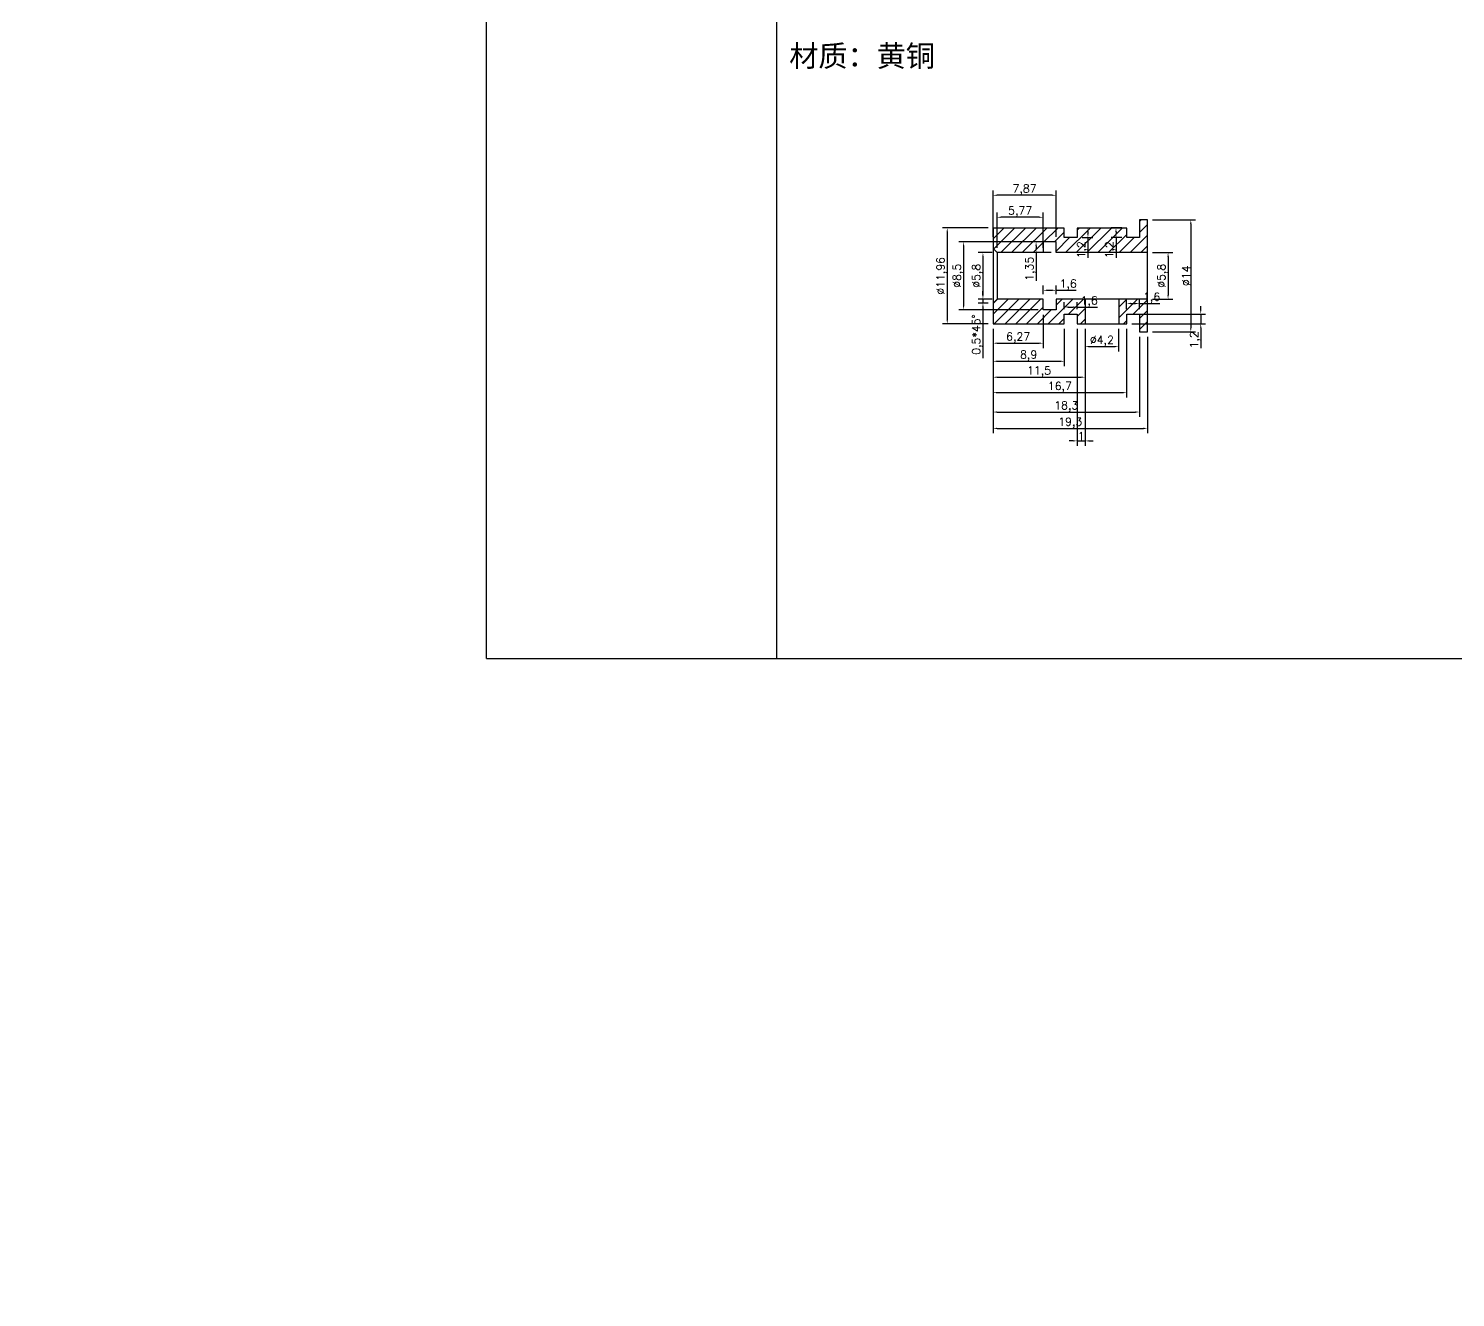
# Model space of a CAD drawing. Header units: millimetres. Extents: x 6817 to 10425, y -2870 to -164.
# Drawn here: x 10072.2 to 10250.6, y -1386.9 to -1228.3 of the extents above; entities that cross this region are included whole.
import ezdxf

# ---------------------------------------------------------------- set-up
doc = ezdxf.new("R2010")
doc.units = ezdxf.units.MM
doc.layers.add('图层2', color=108, linetype='Continuous')
doc.styles.get("Standard").update_dxf_attribs({"font": 'txt', "bigfont": 'gbcbig.shx'})
doc.dimstyles.new('ISO-25', dxfattribs={"dimtxt": 1, "dimasz": 0.5, "dimexe": 0.6, "dimexo": 0.625, "dimgap": 0.1, "dimtad": 1, "dimtxsty": 'Standard', "dimcen": 2.5, "dimadec": 0, "dimazin": 0, "dimtfac": 1, "dimtmove": 0, "dimatfit": 3, "dimfxl": 1, "dimarcsym": 0})

# ---------------------------------------------------------------- blocks, each defined once
blk = doc.blocks.new('*D515')
at = {"layer": 'Defpoints', "color": 0, "linetype": 'ByBlock', "transparency": 16777216}
for p in [(10193.3, -1256.31), (10191.54, -1262.11), (10193.3, -1262.11)]:
    blk.add_point(p, dxfattribs=at)
at = {"layer": '图层2', "color": 0, "linetype": 'ByBlock', "lineweight": -2, "transparency": 16777216}
for p, q in [((10192.68, -1256.31), (10190.94, -1256.31)), ((10191.54, -1256.81), (10191.54, -1261.61)), ((10192.68, -1262.11), (10190.94, -1262.11))]:
    blk.add_line(p, q, dxfattribs=at)
at = {"layer": '图层2', "color": 0, "linetype": 'ByBlock', "transparency": 16777216}
for points in [[(10191.45, -1256.81), (10191.62, -1256.81), (10191.54, -1256.31)], [(10191.45, -1261.61), (10191.62, -1261.61), (10191.54, -1262.11)]]:
    blk.add_solid(points, dxfattribs=at)
at = {"layer": '图层2', "color": 0, "linetype": 'ByBlock', "transparency": 16777216, "insert": (10190.85, -1259.21), "char_height": 1, "attachment_point": 5, "rotation": 90}
blk.add_mtext('%%C5,8', dxfattribs=at)
blk = doc.blocks.new('*D516')
at = {"layer": 'Defpoints', "color": 0, "linetype": 'ByBlock', "transparency": 16777216}
for p in [(10191.54, -1262.61), (10192.8, -1262.61), (10193.3, -1262.11)]:
    blk.add_point(p, dxfattribs=at)
at = {"layer": '图层2', "color": 0, "linetype": 'ByBlock', "lineweight": -2, "transparency": 16777216}
for p, q in [((10192.68, -1262.11), (10190.94, -1262.11)), ((10192.18, -1262.61), (10190.94, -1262.61)), ((10191.54, -1261.61), (10191.54, -1261.11)), ((10191.54, -1262.11), (10191.54, -1262.61)), ((10191.54, -1263.11), (10191.54, -1269.48))]:
    blk.add_line(p, q, dxfattribs=at)
at = {"layer": '图层2', "color": 0, "linetype": 'ByBlock', "transparency": 16777216}
for points in [[(10191.45, -1261.61), (10191.62, -1261.61), (10191.54, -1262.11)], [(10191.45, -1263.11), (10191.62, -1263.11), (10191.54, -1262.61)]]:
    blk.add_solid(points, dxfattribs=at)
at = {"layer": '图层2', "color": 0, "linetype": 'ByBlock', "transparency": 16777216, "insert": (10190.85, -1266.55), "char_height": 1, "attachment_point": 5, "rotation": 90}
blk.add_mtext('0,5*45%%D', dxfattribs=at)
blk = doc.blocks.new('*D517')
at = {"layer": 'Defpoints', "color": 0, "linetype": 'ByBlock', "transparency": 16777216}
for p in [(10192.8, -1253.23), (10187.08, -1265.19), (10192.8, -1265.19)]:
    blk.add_point(p, dxfattribs=at)
at = {"layer": '图层2', "color": 0, "linetype": 'ByBlock', "lineweight": -2, "transparency": 16777216}
for p, q in [((10192.18, -1253.23), (10186.48, -1253.23)), ((10187.08, -1253.73), (10187.08, -1264.69)), ((10192.18, -1265.19), (10186.48, -1265.19))]:
    blk.add_line(p, q, dxfattribs=at)
at = {"layer": '图层2', "color": 0, "linetype": 'ByBlock', "transparency": 16777216}
for points in [[(10186.99, -1253.73), (10187.16, -1253.73), (10187.08, -1253.23)], [(10186.99, -1264.69), (10187.16, -1264.69), (10187.08, -1265.19)]]:
    blk.add_solid(points, dxfattribs=at)
at = {"layer": '图层2', "color": 0, "linetype": 'ByBlock', "transparency": 16777216, "insert": (10186.39, -1259.21), "char_height": 1, "attachment_point": 5, "rotation": 90}
blk.add_mtext('%%C11,96', dxfattribs=at)
blk = doc.blocks.new('*D518')
at = {"layer": 'Defpoints', "color": 0, "linetype": 'ByBlock', "transparency": 16777216}
for p in [(10199.07, -1254.96), (10189.12, -1263.46), (10199.07, -1263.46)]:
    blk.add_point(p, dxfattribs=at)
at = {"layer": '图层2', "color": 0, "linetype": 'ByBlock', "lineweight": -2, "transparency": 16777216}
for p, q in [((10198.45, -1254.96), (10188.52, -1254.96)), ((10189.12, -1255.46), (10189.12, -1262.96)), ((10198.45, -1263.46), (10188.52, -1263.46))]:
    blk.add_line(p, q, dxfattribs=at)
at = {"layer": '图层2', "color": 0, "linetype": 'ByBlock', "transparency": 16777216}
for points in [[(10189.04, -1255.46), (10189.2, -1255.46), (10189.12, -1254.96)], [(10189.04, -1262.96), (10189.2, -1262.96), (10189.12, -1263.46)]]:
    blk.add_solid(points, dxfattribs=at)
at = {"layer": '图层2', "color": 0, "linetype": 'ByBlock', "transparency": 16777216, "insert": (10188.44, -1259.21), "char_height": 1, "attachment_point": 5, "rotation": 90}
blk.add_mtext('%%C8,5', dxfattribs=at)
blk = doc.blocks.new('*D519')
at = {"layer": 'Defpoints', "color": 0, "linetype": 'ByBlock', "transparency": 16777216}
for p in [(10212.1, -1256.31), (10212.1, -1262.11), (10214.68, -1262.11)]:
    blk.add_point(p, dxfattribs=at)
at = {"layer": '图层2', "color": 0, "linetype": 'ByBlock', "lineweight": -2, "transparency": 16777216}
for p, q in [((10212.73, -1256.31), (10215.28, -1256.31)), ((10214.68, -1256.81), (10214.68, -1261.61)), ((10212.73, -1262.11), (10215.28, -1262.11))]:
    blk.add_line(p, q, dxfattribs=at)
at = {"layer": '图层2', "color": 0, "linetype": 'ByBlock', "transparency": 16777216}
for points in [[(10214.59, -1256.81), (10214.76, -1256.81), (10214.68, -1256.31)], [(10214.59, -1261.61), (10214.76, -1261.61), (10214.68, -1262.11)]]:
    blk.add_solid(points, dxfattribs=at)
at = {"layer": '图层2', "color": 0, "linetype": 'ByBlock', "transparency": 16777216, "insert": (10213.99, -1259.21), "char_height": 1, "attachment_point": 5, "rotation": 90}
blk.add_mtext('%%C5,8', dxfattribs=at)
blk = doc.blocks.new('*D520')
at = {"layer": 'Defpoints', "color": 0, "linetype": 'ByBlock', "transparency": 16777216}
for p in [(10212.1, -1252.21), (10212.1, -1266.21), (10217.52, -1266.21)]:
    blk.add_point(p, dxfattribs=at)
at = {"layer": '图层2', "color": 0, "linetype": 'ByBlock', "lineweight": -2, "transparency": 16777216}
for p, q in [((10212.73, -1252.21), (10218.12, -1252.21)), ((10217.52, -1252.71), (10217.52, -1265.71)), ((10212.73, -1266.21), (10218.12, -1266.21))]:
    blk.add_line(p, q, dxfattribs=at)
at = {"layer": '图层2', "color": 0, "linetype": 'ByBlock', "transparency": 16777216}
for points in [[(10217.43, -1252.71), (10217.6, -1252.71), (10217.52, -1252.21)], [(10217.43, -1265.71), (10217.6, -1265.71), (10217.52, -1266.21)]]:
    blk.add_solid(points, dxfattribs=at)
at = {"layer": '图层2', "color": 0, "linetype": 'ByBlock', "transparency": 16777216, "insert": (10216.92, -1259.21), "char_height": 1, "attachment_point": 5, "rotation": 90}
blk.add_mtext('%%C14', dxfattribs=at)
blk = doc.blocks.new('*D521')
at = {"layer": 'Defpoints', "color": 0, "linetype": 'ByBlock', "transparency": 16777216}
for p in [(10204.3, -1265.19), (10208.5, -1265.19), (10208.5, -1268.06)]:
    blk.add_point(p, dxfattribs=at)
at = {"layer": '图层2', "color": 0, "linetype": 'ByBlock', "lineweight": -2, "transparency": 16777216}
for p, q in [((10204.3, -1265.82), (10204.3, -1268.66)), ((10208.5, -1265.82), (10208.5, -1268.66)), ((10204.8, -1268.06), (10208, -1268.06))]:
    blk.add_line(p, q, dxfattribs=at)
at = {"layer": '图层2', "color": 0, "linetype": 'ByBlock', "transparency": 16777216}
for points in [[(10204.8, -1267.97), (10204.8, -1268.14), (10204.3, -1268.06)], [(10208, -1267.97), (10208, -1268.14), (10208.5, -1268.06)]]:
    blk.add_solid(points, dxfattribs=at)
at = {"layer": '图层2', "color": 0, "linetype": 'ByBlock', "transparency": 16777216, "insert": (10206.4, -1267.37), "char_height": 1, "attachment_point": 5}
blk.add_mtext('%%C4,2', dxfattribs=at)
blk = doc.blocks.new('*D292')
at = {"layer": 'Defpoints', "color": 0, "linetype": 'ByBlock', "transparency": 16777216}
for p in [(10199.07, -1263.46), (10192.8, -1265.19), (10199.07, -1267.63)]:
    blk.add_point(p, dxfattribs=at)
at = {"layer": '图层2', "color": 0, "linetype": 'ByBlock', "lineweight": -2, "transparency": 16777216}
for p, q in [((10199.07, -1264.09), (10199.07, -1268.23)), ((10192.8, -1265.82), (10192.8, -1268.23)), ((10193.3, -1267.63), (10198.57, -1267.63))]:
    blk.add_line(p, q, dxfattribs=at)
at = {"layer": '图层2', "color": 0, "linetype": 'ByBlock', "transparency": 16777216}
for points in [[(10193.3, -1267.55), (10193.3, -1267.71), (10192.8, -1267.63)], [(10198.57, -1267.55), (10198.57, -1267.71), (10199.07, -1267.63)]]:
    blk.add_solid(points, dxfattribs=at)
at = {"layer": '图层2', "color": 0, "linetype": 'ByBlock', "transparency": 16777216, "insert": (10195.94, -1266.95), "char_height": 1, "attachment_point": 5}
blk.add_mtext('6,27', dxfattribs=at)
blk = doc.blocks.new('*D522')
at = {"layer": 'Defpoints', "color": 0, "linetype": 'ByBlock', "transparency": 16777216}
for p in [(10192.8, -1265.19), (10201.7, -1265.19), (10201.7, -1269.89)]:
    blk.add_point(p, dxfattribs=at)
at = {"layer": '图层2', "color": 0, "linetype": 'ByBlock', "lineweight": -2, "transparency": 16777216}
for p, q in [((10192.8, -1265.82), (10192.8, -1270.49)), ((10201.7, -1265.82), (10201.7, -1270.49)), ((10193.3, -1269.89), (10201.2, -1269.89))]:
    blk.add_line(p, q, dxfattribs=at)
at = {"layer": '图层2', "color": 0, "linetype": 'ByBlock', "transparency": 16777216}
for points in [[(10193.3, -1269.8), (10193.3, -1269.97), (10192.8, -1269.89)], [(10201.2, -1269.8), (10201.2, -1269.97), (10201.7, -1269.89)]]:
    blk.add_solid(points, dxfattribs=at)
at = {"layer": '图层2', "color": 0, "linetype": 'ByBlock', "transparency": 16777216, "insert": (10197.25, -1269.2), "char_height": 1, "attachment_point": 5}
blk.add_mtext('8,9', dxfattribs=at)
blk = doc.blocks.new('*D293')
at = {"layer": 'Defpoints', "color": 0, "linetype": 'ByBlock', "transparency": 16777216}
for p in [(10192.8, -1265.19), (10204.3, -1265.19), (10204.3, -1271.88)]:
    blk.add_point(p, dxfattribs=at)
at = {"layer": '图层2', "color": 0, "linetype": 'ByBlock', "lineweight": -2, "transparency": 16777216}
for p, q in [((10192.8, -1265.82), (10192.8, -1272.48)), ((10204.3, -1265.82), (10204.3, -1272.48)), ((10193.3, -1271.88), (10203.8, -1271.88))]:
    blk.add_line(p, q, dxfattribs=at)
at = {"layer": '图层2', "color": 0, "linetype": 'ByBlock', "transparency": 16777216}
for points in [[(10193.3, -1271.79), (10193.3, -1271.96), (10192.8, -1271.88)], [(10203.8, -1271.79), (10203.8, -1271.96), (10204.3, -1271.88)]]:
    blk.add_solid(points, dxfattribs=at)
at = {"layer": '图层2', "color": 0, "linetype": 'ByBlock', "transparency": 16777216, "insert": (10198.55, -1271.19), "char_height": 1, "attachment_point": 5}
blk.add_mtext('11,5', dxfattribs=at)
blk = doc.blocks.new('*D523')
at = {"layer": 'Defpoints', "color": 0, "linetype": 'ByBlock', "transparency": 16777216}
for p in [(10192.8, -1265.19), (10209.5, -1265.19), (10209.5, -1273.81)]:
    blk.add_point(p, dxfattribs=at)
at = {"layer": '图层2', "color": 0, "linetype": 'ByBlock', "lineweight": -2, "transparency": 16777216}
for p, q in [((10192.8, -1265.82), (10192.8, -1274.41)), ((10209.5, -1265.82), (10209.5, -1274.41)), ((10193.3, -1273.81), (10209, -1273.81))]:
    blk.add_line(p, q, dxfattribs=at)
at = {"layer": '图层2', "color": 0, "linetype": 'ByBlock', "transparency": 16777216}
for points in [[(10193.3, -1273.73), (10193.3, -1273.9), (10192.8, -1273.81)], [(10209, -1273.73), (10209, -1273.9), (10209.5, -1273.81)]]:
    blk.add_solid(points, dxfattribs=at)
at = {"layer": '图层2', "color": 0, "linetype": 'ByBlock', "transparency": 16777216, "insert": (10201.15, -1273.13), "char_height": 1, "attachment_point": 5}
blk.add_mtext('16,7', dxfattribs=at)
blk = doc.blocks.new('*D524')
at = {"layer": 'Defpoints', "color": 0, "linetype": 'ByBlock', "transparency": 16777216}
for p in [(10192.8, -1265.19), (10211.1, -1266.21), (10211.1, -1276.23)]:
    blk.add_point(p, dxfattribs=at)
at = {"layer": '图层2', "color": 0, "linetype": 'ByBlock', "lineweight": -2, "transparency": 16777216}
for p, q in [((10192.8, -1265.82), (10192.8, -1276.83)), ((10211.1, -1266.84), (10211.1, -1276.83)), ((10193.3, -1276.23), (10210.6, -1276.23))]:
    blk.add_line(p, q, dxfattribs=at)
at = {"layer": '图层2', "color": 0, "linetype": 'ByBlock', "transparency": 16777216}
for points in [[(10193.3, -1276.15), (10193.3, -1276.32), (10192.8, -1276.23)], [(10210.6, -1276.15), (10210.6, -1276.32), (10211.1, -1276.23)]]:
    blk.add_solid(points, dxfattribs=at)
at = {"layer": '图层2', "color": 0, "linetype": 'ByBlock', "transparency": 16777216, "insert": (10201.95, -1275.55), "char_height": 1, "attachment_point": 5}
blk.add_mtext('18,3', dxfattribs=at)
blk = doc.blocks.new('*D294')
at = {"layer": 'Defpoints', "color": 0, "linetype": 'ByBlock', "transparency": 16777216}
for p in [(10192.8, -1265.19), (10212.1, -1266.21), (10212.1, -1278.28)]:
    blk.add_point(p, dxfattribs=at)
at = {"layer": '图层2', "color": 0, "linetype": 'ByBlock', "lineweight": -2, "transparency": 16777216}
for p, q in [((10192.8, -1265.82), (10192.8, -1278.88)), ((10212.1, -1266.84), (10212.1, -1278.88)), ((10193.3, -1278.28), (10211.6, -1278.28))]:
    blk.add_line(p, q, dxfattribs=at)
at = {"layer": '图层2', "color": 0, "linetype": 'ByBlock', "transparency": 16777216}
for points in [[(10193.3, -1278.19), (10193.3, -1278.36), (10192.8, -1278.28)], [(10211.6, -1278.19), (10211.6, -1278.36), (10212.1, -1278.28)]]:
    blk.add_solid(points, dxfattribs=at)
at = {"layer": '图层2', "color": 0, "linetype": 'ByBlock', "transparency": 16777216, "insert": (10202.45, -1277.59), "char_height": 1, "attachment_point": 5}
blk.add_mtext('19,3', dxfattribs=at)
blk = doc.blocks.new('*D525')
at = {"layer": 'Defpoints', "color": 0, "linetype": 'ByBlock', "transparency": 16777216}
for p in [(10199.07, -1262.11), (10200.67, -1261.02), (10200.67, -1262.11)]:
    blk.add_point(p, dxfattribs=at)
at = {"layer": '图层2', "color": 0, "linetype": 'ByBlock', "lineweight": -2, "transparency": 16777216}
for p, q in [((10199.07, -1261.49), (10199.07, -1260.42)), ((10200.67, -1261.49), (10200.67, -1260.42)), ((10199.57, -1261.02), (10200.17, -1261.02)), ((10200.67, -1261.02), (10203.2, -1261.02))]:
    blk.add_line(p, q, dxfattribs=at)
at = {"layer": '图层2', "color": 0, "linetype": 'ByBlock', "transparency": 16777216}
for points in [[(10199.57, -1260.93), (10199.57, -1261.1), (10199.07, -1261.02)], [(10200.17, -1260.93), (10200.17, -1261.1), (10200.67, -1261.02)]]:
    blk.add_solid(points, dxfattribs=at)
at = {"layer": '图层2', "color": 0, "linetype": 'ByBlock', "transparency": 16777216, "insert": (10202.19, -1260.33), "char_height": 1, "attachment_point": 5}
blk.add_mtext('1,6', dxfattribs=at)
blk = doc.blocks.new('*D526')
at = {"layer": 'Defpoints', "color": 0, "linetype": 'ByBlock', "transparency": 16777216}
for p in [(10201.7, -1263.99), (10203.3, -1263.11), (10203.3, -1263.99)]:
    blk.add_point(p, dxfattribs=at)
at = {"layer": '图层2', "color": 0, "linetype": 'ByBlock', "lineweight": -2, "transparency": 16777216}
for p, q in [((10201.7, -1263.37), (10201.7, -1262.51)), ((10203.3, -1263.37), (10203.3, -1262.51)), ((10202.2, -1263.11), (10202.8, -1263.11)), ((10203.3, -1263.11), (10205.84, -1263.11))]:
    blk.add_line(p, q, dxfattribs=at)
at = {"layer": '图层2', "color": 0, "linetype": 'ByBlock', "transparency": 16777216}
for points in [[(10202.2, -1263.03), (10202.2, -1263.19), (10201.7, -1263.11)], [(10202.8, -1263.03), (10202.8, -1263.19), (10203.3, -1263.11)]]:
    blk.add_solid(points, dxfattribs=at)
at = {"layer": '图层2', "color": 0, "linetype": 'ByBlock', "transparency": 16777216, "insert": (10204.82, -1262.43), "char_height": 1, "attachment_point": 5}
blk.add_mtext('1,6', dxfattribs=at)
blk = doc.blocks.new('*D527')
at = {"layer": 'Defpoints', "color": 0, "linetype": 'ByBlock', "transparency": 16777216}
for p in [(10211.1, -1262.65), (10209.5, -1263.99), (10211.1, -1263.99)]:
    blk.add_point(p, dxfattribs=at)
at = {"layer": '图层2', "color": 0, "linetype": 'ByBlock', "lineweight": -2, "transparency": 16777216}
for p, q in [((10209.5, -1263.37), (10209.5, -1262.05)), ((10210, -1262.65), (10210.6, -1262.65)), ((10211.1, -1263.37), (10211.1, -1262.05)), ((10211.1, -1262.65), (10213.64, -1262.65))]:
    blk.add_line(p, q, dxfattribs=at)
at = {"layer": '图层2', "color": 0, "linetype": 'ByBlock', "transparency": 16777216}
for points in [[(10210, -1262.57), (10210, -1262.74), (10209.5, -1262.65)], [(10210.6, -1262.57), (10210.6, -1262.74), (10211.1, -1262.65)]]:
    blk.add_solid(points, dxfattribs=at)
at = {"layer": '图层2', "color": 0, "linetype": 'ByBlock', "transparency": 16777216, "insert": (10212.62, -1261.97), "char_height": 1, "attachment_point": 5}
blk.add_mtext('1,6', dxfattribs=at)
blk = doc.blocks.new('*D528')
at = {"layer": 'Defpoints', "color": 0, "linetype": 'ByBlock', "transparency": 16777216}
for p in [(10209.5, -1253.23), (10208.17, -1254.43), (10209.5, -1254.43)]:
    blk.add_point(p, dxfattribs=at)
at = {"layer": '图层2', "color": 0, "linetype": 'ByBlock', "lineweight": -2, "transparency": 16777216}
for p, q in [((10208.88, -1253.23), (10207.57, -1253.23)), ((10208.17, -1253.73), (10208.17, -1253.93)), ((10208.88, -1254.43), (10207.57, -1254.43)), ((10208.17, -1254.43), (10208.17, -1256.97))]:
    blk.add_line(p, q, dxfattribs=at)
at = {"layer": '图层2', "color": 0, "linetype": 'ByBlock', "transparency": 16777216}
for points in [[(10208.08, -1253.73), (10208.25, -1253.73), (10208.17, -1253.23)], [(10208.08, -1253.93), (10208.25, -1253.93), (10208.17, -1254.43)]]:
    blk.add_solid(points, dxfattribs=at)
at = {"layer": '图层2', "color": 0, "linetype": 'ByBlock', "transparency": 16777216, "insert": (10207.48, -1255.95), "char_height": 1, "attachment_point": 5, "rotation": 90}
blk.add_mtext('1,2', dxfattribs=at)
blk = doc.blocks.new('*D529')
at = {"layer": 'Defpoints', "color": 0, "linetype": 'ByBlock', "transparency": 16777216}
for p in [(10200.67, -1254.96), (10198.18, -1256.31), (10200.67, -1256.31)]:
    blk.add_point(p, dxfattribs=at)
at = {"layer": '图层2', "color": 0, "linetype": 'ByBlock', "lineweight": -2, "transparency": 16777216}
for p, q in [((10200.05, -1254.96), (10197.58, -1254.96)), ((10198.18, -1255.46), (10198.18, -1255.81)), ((10200.05, -1256.31), (10197.58, -1256.31)), ((10198.18, -1256.31), (10198.18, -1259.85))]:
    blk.add_line(p, q, dxfattribs=at)
at = {"layer": '图层2', "color": 0, "linetype": 'ByBlock', "transparency": 16777216}
for points in [[(10198.1, -1255.46), (10198.26, -1255.46), (10198.18, -1254.96)], [(10198.1, -1255.81), (10198.26, -1255.81), (10198.18, -1256.31)]]:
    blk.add_solid(points, dxfattribs=at)
at = {"layer": '图层2', "color": 0, "linetype": 'ByBlock', "transparency": 16777216, "insert": (10197.5, -1258.33), "char_height": 1, "attachment_point": 5, "rotation": 90}
blk.add_mtext('1,35', dxfattribs=at)
blk = doc.blocks.new('*D530')
at = {"layer": 'Defpoints', "color": 0, "linetype": 'ByBlock', "transparency": 16777216}
for p in [(10203.3, -1253.23), (10203.3, -1254.43), (10204.66, -1254.43)]:
    blk.add_point(p, dxfattribs=at)
at = {"layer": '图层2', "color": 0, "linetype": 'ByBlock', "lineweight": -2, "transparency": 16777216}
for p, q in [((10203.93, -1253.23), (10205.26, -1253.23)), ((10204.66, -1253.73), (10204.66, -1253.93)), ((10203.93, -1254.43), (10205.26, -1254.43)), ((10204.66, -1254.43), (10204.66, -1256.97))]:
    blk.add_line(p, q, dxfattribs=at)
at = {"layer": '图层2', "color": 0, "linetype": 'ByBlock', "transparency": 16777216}
for points in [[(10204.58, -1253.73), (10204.75, -1253.73), (10204.66, -1253.23)], [(10204.58, -1253.93), (10204.75, -1253.93), (10204.66, -1254.43)]]:
    blk.add_solid(points, dxfattribs=at)
at = {"layer": '图层2', "color": 0, "linetype": 'ByBlock', "transparency": 16777216, "insert": (10203.98, -1255.95), "char_height": 1, "attachment_point": 5, "rotation": 90}
blk.add_mtext('1,2', dxfattribs=at)
blk = doc.blocks.new('*D1932')
at = {"layer": 'Defpoints', "color": 0, "linetype": 'ByBlock'}
for p in [(10193.3, -1251.89), (10193.3, -1256.31), (10199.07, -1256.31)]:
    blk.add_point(p, dxfattribs=at)
at = {"layer": '图层2', "color": 0, "linetype": 'ByBlock', "lineweight": -2}
for p, q in [((10193.3, -1255.69), (10193.3, -1251.29)), ((10198.57, -1251.89), (10193.8, -1251.89)), ((10199.07, -1255.69), (10199.07, -1251.29))]:
    blk.add_line(p, q, dxfattribs=at)
at = {"layer": '图层2', "color": 0, "linetype": 'ByBlock'}
for points in [[(10193.8, -1251.81), (10193.8, -1251.97), (10193.3, -1251.89)], [(10198.57, -1251.81), (10198.57, -1251.97), (10199.07, -1251.89)]]:
    blk.add_solid(points, dxfattribs=at)
at = {"layer": '图层2', "color": 0, "linetype": 'ByBlock', "insert": (10196.19, -1251.21), "char_height": 1, "attachment_point": 5}
blk.add_mtext('5,77', dxfattribs=at)
blk = doc.blocks.new('*D1933')
at = {"layer": 'Defpoints', "color": 0, "linetype": 'ByBlock'}
for p in [(10192.8, -1249.14), (10192.8, -1254.96), (10200.67, -1254.96)]:
    blk.add_point(p, dxfattribs=at)
at = {"layer": '图层2', "color": 0, "linetype": 'ByBlock', "lineweight": -2}
for p, q in [((10192.8, -1254.34), (10192.8, -1248.54)), ((10200.17, -1249.14), (10193.3, -1249.14)), ((10200.67, -1254.34), (10200.67, -1248.54))]:
    blk.add_line(p, q, dxfattribs=at)
at = {"layer": '图层2', "color": 0, "linetype": 'ByBlock'}
for points in [[(10193.3, -1249.06), (10193.3, -1249.22), (10192.8, -1249.14)], [(10200.17, -1249.06), (10200.17, -1249.22), (10200.67, -1249.14)]]:
    blk.add_solid(points, dxfattribs=at)
at = {"layer": '图层2', "color": 0, "linetype": 'ByBlock', "insert": (10196.74, -1248.46), "char_height": 1, "attachment_point": 5}
blk.add_mtext('7,87', dxfattribs=at)
blk = doc.blocks.new('*D1952')
at = {"layer": 'Defpoints', "color": 0, "linetype": 'ByBlock'}
for p in [(10209.5, -1263.99), (10209.5, -1265.19), (10218.76, -1265.19)]:
    blk.add_point(p, dxfattribs=at)
at = {"layer": '图层2', "color": 0, "linetype": 'ByBlock', "lineweight": -2}
for p, q in [((10210.13, -1263.99), (10219.36, -1263.99)), ((10218.76, -1263.49), (10218.76, -1262.99)), ((10218.76, -1263.99), (10218.76, -1265.19)), ((10210.13, -1265.19), (10219.36, -1265.19)), ((10218.76, -1265.69), (10218.76, -1268.23))]:
    blk.add_line(p, q, dxfattribs=at)
at = {"layer": '图层2', "color": 0, "linetype": 'ByBlock'}
for points in [[(10218.68, -1263.49), (10218.84, -1263.49), (10218.76, -1263.99)], [(10218.68, -1265.69), (10218.84, -1265.69), (10218.76, -1265.19)]]:
    blk.add_solid(points, dxfattribs=at)
at = {"layer": '图层2', "color": 0, "linetype": 'ByBlock', "insert": (10218.08, -1267.21), "char_height": 1, "attachment_point": 5, "rotation": 90}
blk.add_mtext('1,2', dxfattribs=at)
blk = doc.blocks.new('*D1953')
at = {"layer": 'Defpoints', "color": 0, "linetype": 'ByBlock'}
for p in [(10203.3, -1265.19), (10204.3, -1265.19), (10204.3, -1279.84)]:
    blk.add_point(p, dxfattribs=at)
at = {"layer": '图层2', "color": 0, "linetype": 'ByBlock', "lineweight": -2}
for p, q in [((10203.3, -1265.82), (10203.3, -1280.44)), ((10204.3, -1265.82), (10204.3, -1280.44)), ((10202.8, -1279.84), (10202.3, -1279.84)), ((10203.3, -1279.84), (10204.3, -1279.84)), ((10204.8, -1279.84), (10205.3, -1279.84))]:
    blk.add_line(p, q, dxfattribs=at)
at = {"layer": '图层2', "color": 0, "linetype": 'ByBlock'}
for points in [[(10202.8, -1279.76), (10202.8, -1279.92), (10203.3, -1279.84)], [(10204.8, -1279.76), (10204.8, -1279.92), (10204.3, -1279.84)]]:
    blk.add_solid(points, dxfattribs=at)
at = {"layer": '图层2', "color": 0, "linetype": 'ByBlock', "insert": (10203.8, -1279.24), "char_height": 1, "attachment_point": 5}
blk.add_mtext('1', dxfattribs=at)
blk = doc.blocks.new('*D2126')
at = {"layer": 'Defpoints', "color": 0, "linetype": 'ByBlock'}
for p in [(10223.66, -339.2), (10223.66, -344.88), (10247.6, -344.88)]:
    blk.add_point(p, dxfattribs=at)
at = {"layer": 'Defpoints', "color": 0, "linetype": 'ByBlock', "transparency": 16777216}
for p in [(8490.81, -2490.52), (8490.81, -2500.59), (8495.81, -2500.59)]:
    blk.add_point(p, dxfattribs=at)
at = {"layer": '图层2', "color": 0, "linetype": 'ByBlock', "lineweight": -2}
for p, q in [((10224.28, -339.2), (10248.2, -339.2)), ((10247.6, -339.7), (10247.6, -344.38)), ((10224.28, -344.88), (10248.2, -344.88))]:
    blk.add_line(p, q, dxfattribs=at)
at = {"layer": '图层2', "color": 0, "linetype": 'ByBlock', "lineweight": -2, "transparency": 16777216}
for p, q in [((8490.81, -2499.97), (8490.81, -2489.92)), ((8495.31, -2490.52), (8491.31, -2490.52)), ((8495.81, -2499.97), (8495.81, -2489.92))]:
    blk.add_line(p, q, dxfattribs=at)
at = {"layer": '图层2', "color": 0, "linetype": 'ByBlock'}
for points in [[(10247.52, -339.7), (10247.69, -339.7), (10247.6, -339.2)], [(10247.52, -344.38), (10247.69, -344.38), (10247.6, -344.88)]]:
    blk.add_solid(points, dxfattribs=at)
at = {"layer": '图层2', "color": 0, "linetype": 'ByBlock', "transparency": 16777216}
for points in [[(8491.31, -2490.44), (8491.31, -2490.6), (8490.81, -2490.52)], [(8495.31, -2490.44), (8495.31, -2490.6), (8495.81, -2490.52)]]:
    blk.add_solid(points, dxfattribs=at)
at = {"layer": '图层2', "color": 0, "linetype": 'ByBlock', "insert": (10246.92, -342.04), "char_height": 1, "attachment_point": 5, "rotation": 90}
blk.add_mtext('5,67', dxfattribs=at)
at = {"layer": '图层2', "color": 0, "linetype": 'ByBlock', "transparency": 16777216, "insert": (8493.31, -2489.17), "char_height": 2.5, "attachment_point": 5}
blk.add_mtext('5', dxfattribs=at)
blk = doc.blocks.new('*D2131')
at = {"layer": 'Defpoints', "color": 0, "linetype": 'ByBlock'}
for p in [(10232.06, -998.37), (10223.18, -1004.37), (10232.05, -1004.37), (8546.57, -2519.73), (8541.76, -2524.11), (8546.57, -2524.11)]:
    blk.add_point(p, dxfattribs=at)
at = {"layer": '图层2', "color": 0, "linetype": 'ByBlock', "lineweight": -2}
for p, q in [((10231.43, -998.37), (10222.58, -998.37)), ((10223.18, -998.87), (10223.18, -1003.87)), ((10231.42, -1004.37), (10222.58, -1004.37)), ((8545.95, -2519.73), (8541.16, -2519.73)), ((8541.76, -2520.23), (8541.76, -2523.61)), ((8545.95, -2524.11), (8541.16, -2524.11))]:
    blk.add_line(p, q, dxfattribs=at)
at = {"layer": '图层2', "color": 0, "linetype": 'ByBlock'}
for points in [[(10223.1, -998.87), (10223.27, -998.87), (10223.18, -998.37)], [(10223.1, -1003.87), (10223.27, -1003.87), (10223.18, -1004.37)], [(8541.68, -2520.23), (8541.85, -2520.23), (8541.76, -2519.73)], [(8541.68, -2523.61), (8541.85, -2523.61), (8541.76, -2524.11)]]:
    blk.add_solid(points, dxfattribs=at)
at = {"layer": '图层2', "color": 0, "linetype": 'ByBlock', "char_height": 1, "attachment_point": 5, "rotation": 90}
for s, insert in [('6', (10222.58, -1001.37)), ('4,38', (8541.08, -2521.92))]:
    blk.add_mtext(s, dxfattribs=dict(at, insert=insert))
blk = doc.blocks.new('*D2135')
at = {"layer": 'Defpoints', "color": 0, "linetype": 'ByBlock'}
for p in [(10217.81, -308.87), (10215.31, -322.35), (10217.81, -322.35), (8520.7, -2501.9), (8521.92, -2501.88), (8521.32, -2502.94), (8534.07, -2513.08), (8534.07, -2513.08)]:
    blk.add_point(p, dxfattribs=at)
at = {"layer": '图层2', "color": 0, "linetype": 'ByBlock', "lineweight": -2}
for p, q in [((10215.31, -321.73), (10215.31, -308.27)), ((10217.81, -321.73), (10217.81, -308.27)), ((10215.81, -308.87), (10217.31, -308.87)), ((8521.6, -2500.9), (8522.67, -2499.8)), ((8520.84, -2502.55), (8519.96, -2501.85)), ((8521.46, -2501.45), (8520.82, -2500.86))]:
    blk.add_line(p, q, dxfattribs=at)
for start, end in [(138.9369, 139.8318), (135.6492, 137.293)]:
    blk.add_arc((8534.07, -2513.08), 17.43, start, end, dxfattribs=at)
at = {"layer": '图层2', "color": 0, "linetype": 'ByBlock'}
for points in [[(10215.81, -308.79), (10215.81, -308.96), (10215.31, -308.87)], [(10217.31, -308.79), (10217.31, -308.96), (10217.81, -308.87)], [(8520.81, -2501.89), (8520.68, -2501.79), (8520.43, -2502.23)], [(8520.86, -2501.58), (8520.99, -2501.69), (8521.26, -2501.26)]]:
    blk.add_solid(points, dxfattribs=at)
at = {"layer": '图层2', "color": 0, "linetype": 'ByBlock', "insert": (10216.56, -308.19), "char_height": 1, "attachment_point": 5}
blk.add_mtext('2,5', dxfattribs=at)
at = {"layer": '图层2', "color": 0, "linetype": 'ByBlock', "insert": (8521.71, -2499.93), "char_height": 1, "attachment_point": 5, "rotation": 45.6492}
blk.add_mtext('4°', dxfattribs=at)
blk = doc.blocks.new('*D2136')
at = {"layer": 'Defpoints', "color": 0, "linetype": 'ByBlock'}
for p in [(10215.31, -305.16), (10187.99, -322.35), (10215.31, -322.35), (8518.44, -2501.94), (8521.32, -2502.94), (8518.95, -2504.56), (8534.07, -2513.08), (8534.07, -2513.08)]:
    blk.add_point(p, dxfattribs=at)
at = {"layer": '图层2', "color": 0, "linetype": 'ByBlock', "lineweight": -2}
for p, q in [((10187.99, -321.73), (10187.99, -304.56)), ((10215.31, -321.73), (10215.31, -304.56)), ((10188.49, -305.16), (10214.81, -305.16)), ((8520.84, -2502.55), (8518.59, -2500.76)), ((8518.41, -2504.25), (8516.83, -2503.36))]:
    blk.add_line(p, q, dxfattribs=at)
blk.add_arc((8534.07, -2513.08), 19.19, 142.9688, 149.0795, dxfattribs=at)
at = {"layer": '图层2', "color": 0, "linetype": 'ByBlock'}
for points in [[(10188.49, -305.08), (10188.49, -305.24), (10187.99, -305.16)], [(10214.81, -305.08), (10214.81, -305.24), (10215.31, -305.16)], [(8518.68, -2501.48), (8518.81, -2501.58), (8519.06, -2501.13)], [(8517.68, -2503.27), (8517.53, -2503.18), (8517.35, -2503.66)]]:
    blk.add_solid(points, dxfattribs=at)
at = {"layer": '图层2', "color": 0, "linetype": 'ByBlock', "insert": (10201.65, -304.48), "char_height": 1, "attachment_point": 5}
blk.add_mtext('27,32', dxfattribs=at)
at = {"layer": '图层2', "color": 0, "linetype": 'ByBlock', "insert": (8517.66, -2502.03), "char_height": 1, "attachment_point": 5, "rotation": 56.0242}
blk.add_mtext('9°', dxfattribs=at)
blk = doc.blocks.new('*D2138')
at = {"layer": 'Defpoints', "color": 0, "linetype": 'ByBlock'}
for p in [(10222.99, -1057.99), (10220.99, -1061.58), (10222.99, -1061.58), (8548.61, -2494.31), (8561.47, -2494.31), (8561.47, -2496.24)]:
    blk.add_point(p, dxfattribs=at)
at = {"layer": '图层2', "color": 0, "linetype": 'ByBlock', "lineweight": -2}
for p, q in [((10220.99, -1060.96), (10220.99, -1057.39)), ((10222.99, -1060.96), (10222.99, -1057.39)), ((10221.49, -1057.99), (10222.49, -1057.99)), ((8548.61, -2494.94), (8548.61, -2496.84)), ((8561.47, -2494.94), (8561.47, -2496.84)), ((8549.11, -2496.24), (8560.97, -2496.24))]:
    blk.add_line(p, q, dxfattribs=at)
at = {"layer": '图层2', "color": 0, "linetype": 'ByBlock'}
for points in [[(10221.49, -1057.9), (10221.49, -1058.07), (10220.99, -1057.99)], [(10222.49, -1057.9), (10222.49, -1058.07), (10222.99, -1057.99)], [(8549.11, -2496.15), (8549.11, -2496.32), (8548.61, -2496.24)], [(8560.97, -2496.15), (8560.97, -2496.32), (8561.47, -2496.24)]]:
    blk.add_solid(points, dxfattribs=at)
at = {"layer": '图层2', "color": 0, "linetype": 'ByBlock', "char_height": 1, "attachment_point": 5}
for s, insert in [('2', (10221.99, -1057.39)), ('12,86', (8555.04, -2495.55))]:
    blk.add_mtext(s, dxfattribs=dict(at, insert=insert))

msp = doc.modelspace()

# ---------------------------------------------------------------- hatches: boundary and pattern name
at = {"layer": '图层2', "linetype": 'ByBlock'}
h = msp.add_hatch(dxfattribs=at)
h.set_pattern_fill('ANSI31', color=4, scale=0.3)
h.set_pattern_definition([(45, (8841.1774, 425.9856), (-0.6735192, 0.6735192), [])])
h.paths.add_polyline_path([(10199.07, -1263.462), (10199.07, -1262.112), (10193.304, -1262.112), (10192.804, -1262.612), (10192.804, -1265.192), (10201.704, -1265.192), (10201.704, -1263.992), (10203.304, -1263.992), (10203.304, -1265.192), (10204.304, -1265.192), (10204.304, -1262.112), (10200.67, -1262.112), (10200.67, -1263.462)])
h.paths.add_polyline_path([(10208.504, -1262.112), (10208.504, -1265.192), (10209.504, -1265.192), (10209.504, -1263.992), (10211.104, -1263.992), (10211.104, -1266.212), (10212.104, -1266.212), (10212.104, -1262.112)])
h.paths.add_polyline_path([(10192.804, -1255.812), (10193.304, -1256.312), (10199.07, -1256.312), (10199.07, -1254.962), (10200.67, -1254.962), (10200.67, -1256.312), (10212.104, -1256.312), (10212.104, -1252.212), (10211.104, -1252.212), (10211.104, -1254.432), (10209.504, -1254.432), (10209.504, -1253.232), (10203.304, -1253.232), (10203.304, -1254.432), (10201.704, -1254.432), (10201.704, -1253.232), (10192.804, -1253.232)])

# ---------------------------------------------------------------- linework, layer by layer
at = {"layer": '图层2', "color": 2, "linetype": 'ByBlock'}
for p, q in [((10129.479, -1307.048), (10129.479, -1131.387)), ((10165.746, -1131.387), (10165.746, -1307.048)), ((10129.479, -1307.048), (10425.184, -1307.048))]:
    msp.add_line(p, q, dxfattribs=at)
at = {"layer": '图层2', "color": 1, "linetype": 'ByBlock'}
for p, q in [((10192.804, -1255.812), (10193.304, -1256.312)), ((10193.304, -1256.312), (10193.304, -1262.112)), ((10192.804, -1262.612), (10193.304, -1262.112)), ((10204.304, -1262.112), (10204.304, -1265.192)), ((10208.504, -1262.112), (10208.504, -1265.192))]:
    msp.add_line(p, q, dxfattribs=at)
msp.add_lwpolyline([(10203.304, -1265.192), (10209.504, -1265.192), (10209.504, -1263.992), (10211.104, -1263.992), (10211.104, -1266.212), (10212.104, -1266.212), (10212.104, -1252.212), (10211.104, -1252.212), (10211.104, -1254.432), (10209.504, -1254.432), (10209.504, -1253.232), (10203.304, -1253.232), (10203.304, -1254.432), (10201.704, -1254.432), (10201.704, -1253.232), (10192.804, -1253.232), (10192.804, -1265.192), (10201.704, -1265.192), (10201.704, -1263.992), (10203.304, -1263.992)], close=True, dxfattribs=at)
for points in [[(10212.104, -1256.312), (10200.67, -1256.312), (10200.67, -1254.962), (10199.07, -1254.962), (10199.07, -1256.312), (10193.304, -1256.312)], [(10212.104, -1262.112), (10200.67, -1262.112), (10200.67, -1263.462), (10199.07, -1263.462), (10199.07, -1262.112), (10193.304, -1262.112)]]:
    msp.add_lwpolyline(points, dxfattribs=at)

# ---------------------------------------------------------------- texts
at = {"color": 2, "insert": (10167.323, -1230.388), "char_height": 2.67108, "width": 31.32319, "attachment_point": 1}
msp.add_mtext('{\\fSimSun|b0|i0|c134|p2;材质：黄铜}', dxfattribs=at)

# ---------------------------------------------------------------- dimensions: what is measured, and where the dimension line sits
at = {"layer": '图层2', "color": 2, "linetype": 'ByBlock'}
for base, p1, p2, picture, middle in [((10215.309, -305.16), (10187.985, -322.353), (10215.309, -322.353), '*D2136', (10201.647, -304.476)), ((10217.809, -308.872), (10215.309, -322.353), (10217.809, -322.353), '*D2135', (10216.559, -308.188)), ((10222.988, -1057.987), (10220.988, -1061.58), (10222.988, -1061.58), '*D2138', (10221.988, -1057.387)), ((10200.67, -1261.018), (10199.07, -1262.112), (10200.67, -1262.112), '*D525', (10202.187, -1260.335)), ((10203.304, -1263.109), (10201.704, -1263.992), (10203.304, -1263.992), '*D526', (10204.821, -1262.425)), ((10211.104, -1262.653), (10209.504, -1263.992), (10211.104, -1263.992), '*D527', (10212.621, -1261.97)), ((10199.07, -1267.629), (10192.804, -1265.192), (10199.07, -1263.462), '*D292', (10195.937, -1266.946)), ((10201.704, -1269.888), (10192.804, -1265.192), (10201.704, -1265.192), '*D522', (10197.254, -1269.204)), ((10204.304, -1271.878), (10192.804, -1265.192), (10204.304, -1265.192), '*D293', (10198.554, -1271.194)), ((10209.504, -1273.814), (10192.804, -1265.192), (10209.504, -1265.192), '*D523', (10201.154, -1273.131)), ((10211.104, -1276.234), (10192.804, -1265.192), (10211.104, -1266.212), '*D524', (10201.954, -1275.551)), ((10212.104, -1278.278), (10192.804, -1265.192), (10212.104, -1266.212), '*D294', (10202.454, -1277.595)), ((10204.304, -1279.84), (10203.304, -1265.192), (10204.304, -1265.192), '*D1953', (10203.804, -1279.24))]:
    dim = msp.add_linear_dim(base=base, p1=p1, p2=p2, dimstyle='ISO-25', dxfattribs=at)
    dim.commit()
    dim.dimension.update_dxf_attribs({"geometry": picture, "text_midpoint": middle})
for base, p1, p2, picture, middle in [((10247.6033, -344.8767), (10223.6566, -339.202), (10223.6566, -344.8767), '*D2126', (10246.9199, -342.0394)), ((10223.184, -1004.368), (10232.058, -998.369), (10232.048, -1004.368), '*D2131', (10222.584, -1001.368)), ((10204.663, -1254.432), (10203.304, -1253.232), (10203.304, -1254.432), '*D530', (10203.979, -1255.949)), ((10208.166, -1254.432), (10209.504, -1253.232), (10209.504, -1254.432), '*D528', (10207.483, -1255.949)), ((10198.181, -1256.312), (10200.67, -1254.962), (10200.67, -1256.312), '*D529', (10197.498, -1258.329)), ((10218.761, -1265.192), (10209.504, -1263.992), (10209.504, -1265.192), '*D1952', (10218.077, -1267.209))]:
    dim = msp.add_linear_dim(base=base, p1=p1, p2=p2, angle=90, dimstyle='ISO-25', dxfattribs=at)
    dim.commit()
    dim.dimension.update_dxf_attribs({"geometry": picture, "text_midpoint": middle})
at = {"layer": '图层2', "color": 3, "linetype": 'ByBlock'}
for base, p1, p2, picture, middle in [((10192.804, -1249.139), (10200.67, -1254.962), (10192.804, -1254.962), '*D1933', (10196.737, -1248.456)), ((10193.304, -1251.891), (10199.07, -1256.312), (10193.304, -1256.312), '*D1932', (10196.187, -1251.208))]:
    dim = msp.add_linear_dim(base=base, p1=p1, p2=p2, dimstyle='ISO-25', dxfattribs=at)
    dim.commit()
    dim.dimension.update_dxf_attribs({"geometry": picture, "text_midpoint": middle})
at = {"layer": '图层2', "color": 2, "linetype": 'ByBlock'}
for base, p1, p2, text, picture, middle in [((10187.076, -1265.192), (10192.804, -1253.232), (10192.804, -1265.192), '%%C<>', '*D517', (10186.393, -1259.212)), ((10217.516, -1266.212), (10212.104, -1252.212), (10212.104, -1266.212), '%%C<>', '*D520', (10216.916, -1259.212)), ((10189.119, -1263.462), (10199.07, -1254.962), (10199.07, -1263.462), '%%C<>', '*D518', (10188.436, -1259.212)), ((10191.538, -1262.112), (10193.304, -1256.312), (10193.304, -1262.112), '%%C<>', '*D515', (10190.854, -1259.212)), ((10214.676, -1262.112), (10212.104, -1256.312), (10212.104, -1262.112), '%%C<>', '*D519', (10213.992, -1259.212)), ((10191.538, -1262.612), (10193.304, -1262.112), (10192.804, -1262.612), '<>*45%%D', '*D516', (10190.854, -1266.545))]:
    dim = msp.add_linear_dim(base=base, p1=p1, p2=p2, angle=90, text=text, dimstyle='ISO-25', dxfattribs=at)
    dim.commit()
    dim.dimension.update_dxf_attribs({"geometry": picture, "text_midpoint": middle})
dim = msp.add_linear_dim(base=(10208.504, -1268.058), p1=(10204.304, -1265.192), p2=(10208.504, -1265.192), text='%%C<>', dimstyle='ISO-25', dxfattribs=at)
dim.commit()
dim.dimension.update_dxf_attribs({"geometry": '*D521', "text_midpoint": (10206.404, -1267.375)})

doc.saveas('drawing.dxf')
